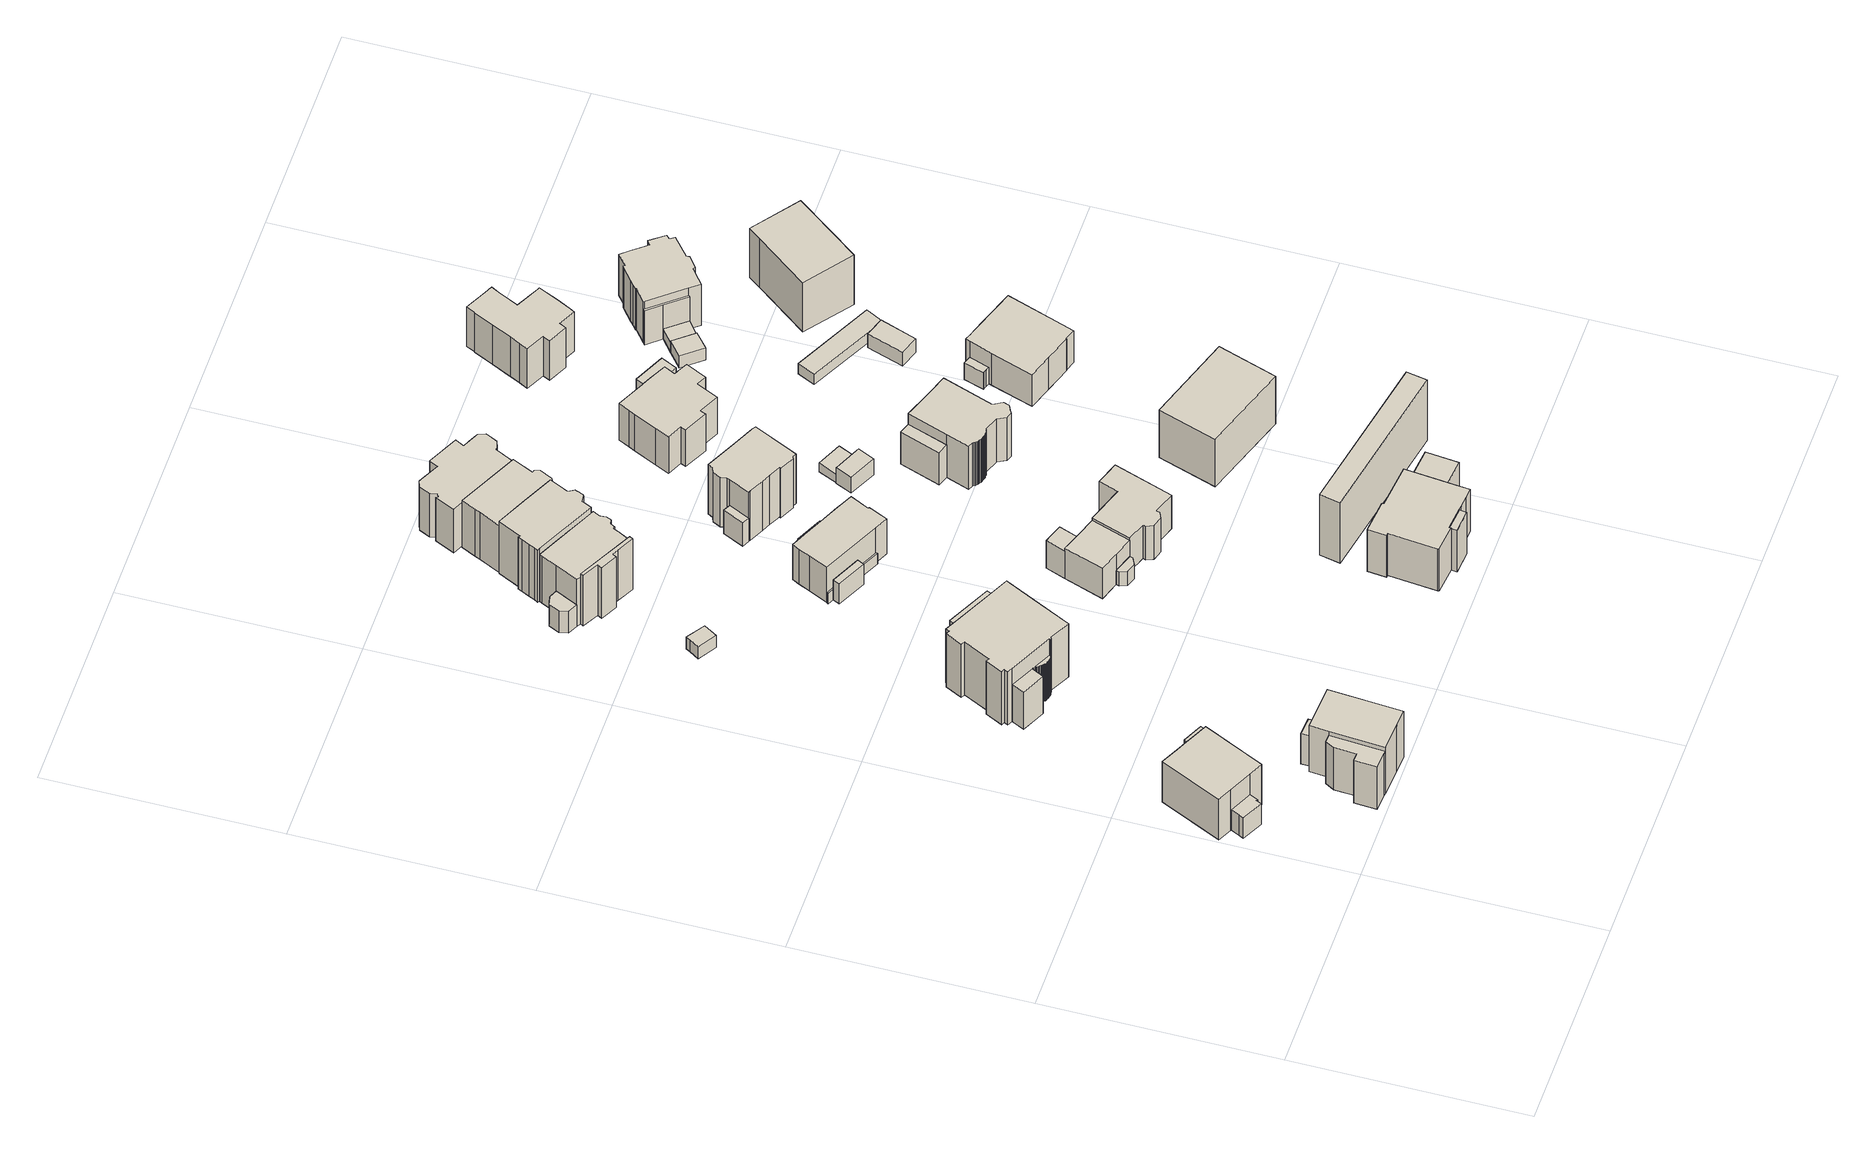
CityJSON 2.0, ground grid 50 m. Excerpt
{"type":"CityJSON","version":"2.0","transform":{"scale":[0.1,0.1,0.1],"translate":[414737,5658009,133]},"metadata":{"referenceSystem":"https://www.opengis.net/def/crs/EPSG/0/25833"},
"CityObjects":{
"building1":{"type":"Building","attributes":{"Gemeindeschluessel":14612000,"Geometrietyp2DReferenz":"3000","function":"31001_9998","roofType":"9999"},"children":["building1-1","building1-2","building1-3"]},
"building1-1":{"type":"BuildingPart","attributes":{"Dachtyp_tdc":"tdcHipRoof","Dachneigung":35.4,"QualitaetDacherkennung":59,"Geometrietyp2DReferenz":"3000","measuredHeight":13.78,"roofType":"3200"},"parents":["building1"],"geometry":[{"type":"Solid","lod":"1","boundaries":[[[[0,1,2,3,4,5,6,7,8,9]],[[10,11,12,13,14,15,16,17,18,19]],[[8,11,10,9]],[[7,12,11,8]],[[6,13,12,7]],[[5,14,13,6]],[[4,15,14,5]],[[3,16,15,4]],[[2,17,16,3]],[[1,18,17,2]],[[0,19,18,1]],[[9,10,19,0]]]]}]},
"building1-2":{"type":"BuildingPart","attributes":{"Dachtyp_tdc":"tdcFreeFormRoof","Dachneigung":32.5,"QualitaetDacherkennung":40,"Geometrietyp2DReferenz":"3000","measuredHeight":9.79,"roofType":"5000"},"parents":["building1"],"geometry":[{"type":"Solid","lod":"1","boundaries":[[[[20,21,22,23,24,25]],[[26,18,17,16,27,28]],[[25,18,26,20]],[[24,17,18,25]],[[23,16,17,24]],[[22,27,16,23]],[[21,28,27,22]],[[20,26,28,21]]]]}]},
"building1-3":{"type":"BuildingPart","attributes":{"Dachtyp_tdc":"tdcPolyFlatRoof","Dachneigung":0,"QualitaetDacherkennung":52,"Geometrietyp2DReferenz":"3000","measuredHeight":5.86,"roofType":"1000"},"parents":["building1"],"geometry":[{"type":"Solid","lod":"1","boundaries":[[[[29,30,31,32,33,34,35,36]],[[10,37,38,39,40,41,42,11]],[[36,37,10,29]],[[35,38,37,36]],[[34,39,38,35]],[[33,40,39,34]],[[32,41,40,33]],[[31,42,41,32]],[[30,11,42,31]],[[29,10,11,30]]]]}]},
"building2":{"type":"Building","attributes":{"Gemeindeschluessel":14612000,"Geometrietyp2DReferenz":"3000","function":"31001_9998","roofType":"9999"},"children":["building2-1","building2-2","building2-3"]},
"building2-1":{"type":"BuildingPart","attributes":{"Dachtyp_tdc":"tdcCutTentRoof","Dachneigung":42.53,"QualitaetDacherkennung":34,"Geometrietyp2DReferenz":"3000","measuredHeight":16.38,"roofType":"9999"},"parents":["building2"],"geometry":[{"type":"Solid","lod":"1","boundaries":[[[[43,44,45,46,47,48,49]],[[50,51,52,53,54,55,56]],[[48,51,50,49]],[[47,52,51,48]],[[46,53,52,47]],[[45,54,53,46]],[[44,55,54,45]],[[43,56,55,44]],[[49,50,56,43]]]]}]},
"building2-2":{"type":"BuildingPart","attributes":{"Dachtyp_tdc":"tdcPolyFlatRoof","Dachneigung":53.49,"QualitaetDacherkennung":54,"Geometrietyp2DReferenz":"3000","measuredHeight":10.04,"roofType":"2100"},"parents":["building2"],"geometry":[{"type":"Solid","lod":"1","boundaries":[[[[57,58,59,60,61,62]],[[63,64,65,66,51,50]],[[62,63,50,57]],[[61,64,63,62]],[[60,65,64,61]],[[59,66,65,60]],[[58,51,66,59]],[[57,50,51,58]]]]}]},
"building2-3":{"type":"BuildingPart","attributes":{"Dachtyp_tdc":"tdcPolyFlatRoof","Dachneigung":44.38,"QualitaetDacherkennung":47,"Geometrietyp2DReferenz":"3000","measuredHeight":14.24,"roofType":"2100"},"parents":["building2"],"geometry":[{"type":"Solid","lod":"1","boundaries":[[[[67,68,69,70,71,72,73,74]],[[75,76,77,78,55,54,79,80]],[[74,76,75,67]],[[73,77,76,74]],[[72,78,77,73]],[[71,55,78,72]],[[70,54,55,71]],[[69,79,54,70]],[[68,80,79,69]],[[67,75,80,68]]]]}]},
"building3":{"type":"Building","attributes":{"Gemeindeschluessel":14612000,"Geometrietyp2DReferenz":"3000","function":"31001_9998","roofType":"9999"},"children":["building3-1","building3-2","building3-3","building3-4"]},
"building3-1":{"type":"BuildingPart","attributes":{"Dachtyp_tdc":"tdcFreeFormRoof","Dachneigung":61.6,"QualitaetDacherkennung":29,"Geometrietyp2DReferenz":"3000","measuredHeight":11.58,"roofType":"5000"},"parents":["building3"],"geometry":[{"type":"Solid","lod":"1","boundaries":[[[[81,82,83,84]],[[85,86,87,88]],[[84,86,85,81]],[[83,87,86,84]],[[82,88,87,83]],[[81,85,88,82]]]]}]},
"building3-2":{"type":"BuildingPart","attributes":{"Dachtyp_tdc":"tdcHipRoof","Dachneigung":30.18,"QualitaetDacherkennung":49,"Geometrietyp2DReferenz":"3000","measuredHeight":17.95,"roofType":"3200"},"parents":["building3"],"geometry":[{"type":"Solid","lod":"1","boundaries":[[[[89,90,91,92,93,94,95,96,97,98,99,100,101,102,103,104,105,106,107,108,109]],[[110,88,87,111,112,113,114,115,116,117,118,119,120,121,122,123,124,125,126,127,128]],[[108,88,110,109]],[[107,87,88,108]],[[106,111,87,107]],[[105,112,111,106]],[[104,113,112,105]],[[103,114,113,104]],[[102,115,114,103]],[[101,116,115,102]],[[100,117,116,101]],[[99,118,117,100]],[[98,119,118,99]],[[97,120,119,98]],[[96,121,120,97]],[[95,122,121,96]],[[94,123,122,95]],[[93,124,123,94]],[[92,125,124,93]],[[91,126,125,92]],[[90,127,126,91]],[[89,128,127,90]],[[109,110,128,89]]]]}]},
"building3-3":{"type":"BuildingPart","attributes":{"Dachtyp_tdc":"tdcPolyFlatRoof","Dachneigung":22.83,"QualitaetDacherkennung":19,"Geometrietyp2DReferenz":"3000","measuredHeight":14.48,"roofType":"2100"},"parents":["building3"],"geometry":[{"type":"Solid","lod":"1","boundaries":[[[[129,130,131,132]],[[133,110,128,134]],[[132,110,133,129]],[[131,128,110,132]],[[130,134,128,131]],[[129,133,134,130]]]]}]},
"building3-4":{"type":"BuildingPart","attributes":{"Dachtyp_tdc":"tdcPolyFlatRoof","Dachneigung":0,"QualitaetDacherkennung":45,"Geometrietyp2DReferenz":"3000","measuredHeight":10.66,"roofType":"1000"},"parents":["building3"],"geometry":[{"type":"Solid","lod":"1","boundaries":[[[[135,136,137,138,139,140,141,142,143,144,145,146,147,148,149,150,151,152,153,154,155,156,157,158,159,160]],[[115,161,162,163,164,165,166,167,168,169,170,171,172,173,174,175,176,177,178,179,180,181,182,183,117,116]],[[160,161,115,135]],[[159,162,161,160]],[[158,163,162,159]],[[157,164,163,158]],[[156,165,164,157]],[[155,166,165,156]],[[154,167,166,155]],[[153,168,167,154]],[[152,169,168,153]],[[151,170,169,152]],[[150,171,170,151]],[[149,172,171,150]],[[148,173,172,149]],[[147,174,173,148]],[[146,175,174,147]],[[145,176,175,146]],[[144,177,176,145]],[[143,178,177,144]],[[142,179,178,143]],[[141,180,179,142]],[[140,181,180,141]],[[139,182,181,140]],[[138,183,182,139]],[[137,117,183,138]],[[136,116,117,137]],[[135,115,116,136]]]]}]},
"building4":{"type":"Building","attributes":{"Dachtyp_tdc":"tdcFreeFormRoof","Gemeindeschluessel":14612000,"Dachneigung":29.59,"QualitaetDacherkennung":57,"Geometrietyp2DReferenz":"3000","measuredHeight":3.89,"function":"31001_9998","roofType":"5000"},"geometry":[{"type":"Solid","lod":"1","boundaries":[[[[184,185,186,187,188]],[[189,190,191,192,193]],[[188,190,189,184]],[[187,191,190,188]],[[186,192,191,187]],[[185,193,192,186]],[[184,189,193,185]]]]}]},
"building5":{"type":"Building","attributes":{"Gemeindeschluessel":14612000,"Geometrietyp2DReferenz":"3000","function":"31001_9998","roofType":"9999"},"children":["building5-1","building5-2","building5-3"]},
"building5-1":{"type":"BuildingPart","attributes":{"Dachtyp_tdc":"tdcFreeFormRoof","Dachneigung":60.08,"QualitaetDacherkennung":9,"Geometrietyp2DReferenz":"3000","measuredHeight":15.77,"roofType":"5000"},"parents":["building5"],"geometry":[{"type":"Solid","lod":"1","boundaries":[[[[194,195,196,197,198,199,200,201,202]],[[203,204,205,206,207,208,209,210,211]],[[202,204,203,194]],[[201,205,204,202]],[[200,206,205,201]],[[199,207,206,200]],[[198,208,207,199]],[[197,209,208,198]],[[196,210,209,197]],[[195,211,210,196]],[[194,203,211,195]]]]}]},
"building5-2":{"type":"BuildingPart","attributes":{"Dachtyp_tdc":"tdcPolyFlatRoof","Dachneigung":0,"QualitaetDacherkennung":57,"Geometrietyp2DReferenz":"3000","measuredHeight":6.16,"roofType":"1000"},"parents":["building5"],"geometry":[{"type":"Solid","lod":"1","boundaries":[[[[212,213,214,215,216,217,218]],[[219,220,221,222,223,224,225]],[[218,220,219,212]],[[217,221,220,218]],[[216,222,221,217]],[[215,223,222,216]],[[214,224,223,215]],[[213,225,224,214]],[[212,219,225,213]]]]}]},
"building5-3":{"type":"BuildingPart","attributes":{"Dachtyp_tdc":"tdcHipAndGableRoof","Dachneigung":28.18,"QualitaetDacherkennung":20,"Geometrietyp2DReferenz":"3000","measuredHeight":15.87,"roofType":"5000"},"parents":["building5"],"geometry":[{"type":"Solid","lod":"1","boundaries":[[[[226,227,228,229,230,231,232,233,234,235,236,237,238,239,240,241,242]],[[243,244,245,246,247,248,249,250,251,252,253,254,208,207,224,223,255]],[[242,244,243,226]],[[241,245,244,242]],[[240,246,245,241]],[[239,247,246,240]],[[238,248,247,239]],[[237,249,248,238]],[[236,250,249,237]],[[235,251,250,236]],[[234,252,251,235]],[[233,253,252,234]],[[232,254,253,233]],[[231,208,254,232]],[[230,207,208,231]],[[229,224,207,230]],[[228,223,224,229]],[[227,255,223,228]],[[226,243,255,227]]]]}]},
"building6":{"type":"Building","attributes":{"Dachtyp_tdc":"tdcHipAndGableRoof","Gemeindeschluessel":14612000,"Dachneigung":32.9,"QualitaetDacherkennung":58,"Geometrietyp2DReferenz":"3000","measuredHeight":17.58,"function":"31001_9998","roofType":"5000"},"geometry":[{"type":"Solid","lod":"1","boundaries":[[[[256,257,258,259,260,261,262,263,264,265,266,267,268,269,270,271,272,273,274,275]],[[276,277,278,279,280,281,282,283,284,285,286,287,288,289,290,291,292,293,294,295]],[[275,277,276,256]],[[274,278,277,275]],[[273,279,278,274]],[[272,280,279,273]],[[271,281,280,272]],[[270,282,281,271]],[[269,283,282,270]],[[268,284,283,269]],[[267,285,284,268]],[[266,286,285,267]],[[265,287,286,266]],[[264,288,287,265]],[[263,289,288,264]],[[262,290,289,263]],[[261,291,290,262]],[[260,292,291,261]],[[259,293,292,260]],[[258,294,293,259]],[[257,295,294,258]],[[256,276,295,257]]]]}]},
"building7":{"type":"Building","attributes":{"Gemeindeschluessel":14612000,"Geometrietyp2DReferenz":"3000","function":"31001_9998","roofType":"9999"},"children":["building7-1","building7-2","building7-3"]},
"building7-1":{"type":"BuildingPart","attributes":{"Dachtyp_tdc":"tdcPolyFlatRoof","Dachneigung":0,"QualitaetDacherkennung":48,"Geometrietyp2DReferenz":"3000","measuredHeight":4,"roofType":"1000"},"parents":["building7"],"geometry":[{"type":"Solid","lod":"1","boundaries":[[[[296,297,298,299,300,301]],[[302,303,304,305,306,307]],[[301,303,302,296]],[[300,304,303,301]],[[299,305,304,300]],[[298,306,305,299]],[[297,307,306,298]],[[296,302,307,297]]]]}]},
"building7-2":{"type":"BuildingPart","attributes":{"Dachtyp_tdc":"tdcGableRoof","Dachneigung":49.59,"QualitaetDacherkennung":60,"Geometrietyp2DReferenz":"3000","measuredHeight":9.19,"roofType":"3100"},"parents":["building7"],"geometry":[{"type":"Solid","lod":"1","boundaries":[[[[308,309,310,311]],[[312,313,314,315]],[[311,313,312,308]],[[310,314,313,311]],[[309,315,314,310]],[[308,312,315,309]]]]}]},
"building7-3":{"type":"BuildingPart","attributes":{"Dachtyp_tdc":"tdcHipAndGableRoof","Dachneigung":39.87,"QualitaetDacherkennung":69,"Geometrietyp2DReferenz":"3000","measuredHeight":10.48,"roofType":"5000"},"parents":["building7"],"geometry":[{"type":"Solid","lod":"1","boundaries":[[[[316,317,318,319,320,321]],[[302,322,312,315,323,303]],[[320,322,302,321]],[[319,312,322,320]],[[318,315,312,319]],[[317,323,315,318]],[[316,303,323,317]],[[321,302,303,316]]]]}]},
"building8":{"type":"Building","attributes":{"Gemeindeschluessel":14612000,"Geometrietyp2DReferenz":"3000","function":"31001_9998","roofType":"9999"},"children":["building8-1","building8-2","building8-3","building8-4"]},
"building8-1":{"type":"BuildingPart","attributes":{"Dachtyp_tdc":"tdcGableRoof","Dachneigung":36.63,"QualitaetDacherkennung":8,"Geometrietyp2DReferenz":"3000","measuredHeight":7.12,"roofType":"3100"},"parents":["building8"],"geometry":[{"type":"Solid","lod":"1","boundaries":[[[[324,325,326,327]],[[328,329,330,331]],[[327,329,328,324]],[[326,330,329,327]],[[325,331,330,326]],[[324,328,331,325]]]]}]},
"building8-2":{"type":"BuildingPart","attributes":{"Dachtyp_tdc":"tdcGableRoof","Dachneigung":45.46,"QualitaetDacherkennung":70,"Geometrietyp2DReferenz":"3000","measuredHeight":12.24,"roofType":"3100"},"parents":["building8"],"geometry":[{"type":"Solid","lod":"1","boundaries":[[[[332,333,334,335,336,337,338,339,340,341,342,343,344,345,346]],[[347,348,349,350,351,352,353,354,355,356,357,358,359,360,361]],[[346,348,347,332]],[[345,349,348,346]],[[344,350,349,345]],[[343,351,350,344]],[[342,352,351,343]],[[341,353,352,342]],[[340,354,353,341]],[[339,355,354,340]],[[338,356,355,339]],[[337,357,356,338]],[[336,358,357,337]],[[335,359,358,336]],[[334,360,359,335]],[[333,361,360,334]],[[332,347,361,333]]]]}]},
"building8-3":{"type":"BuildingPart","attributes":{"Dachtyp_tdc":"tdcPolyFlatRoof","Dachneigung":0,"QualitaetDacherkennung":0,"Geometrietyp2DReferenz":"3000","measuredHeight":3,"roofType":"9999"},"parents":["building8"],"geometry":[{"type":"Solid","lod":"1","boundaries":[[[[362,363,364,365,366,367]],[[368,349,348,369,328,331]],[[367,349,368,362]],[[366,348,349,367]],[[365,369,348,366]],[[364,328,369,365]],[[363,331,328,364]],[[362,368,331,363]]]]}]},
"building8-4":{"type":"BuildingPart","attributes":{"Dachtyp_tdc":"tdcPolyFlatRoof","Dachneigung":27.71,"QualitaetDacherkennung":31,"Geometrietyp2DReferenz":"3000","measuredHeight":7.83,"roofType":"2100"},"parents":["building8"],"geometry":[{"type":"Solid","lod":"1","boundaries":[[[[370,371,372,373,374]],[[355,354,375,376,377]],[[374,354,355,370]],[[373,375,354,374]],[[372,376,375,373]],[[371,377,376,372]],[[370,355,377,371]]]]}]},
"building9":{"type":"Building","attributes":{"Dachtyp_tdc":"tdcFreeFormRoof","Gemeindeschluessel":14612000,"Dachneigung":39.18,"QualitaetDacherkennung":19,"Geometrietyp2DReferenz":"3000","measuredHeight":16.29,"function":"31001_9998","roofType":"5000"},"geometry":[{"type":"Solid","lod":"1","boundaries":[[[[378,379,380,381,382,383,384,385,386,387,388,389,390]],[[391,392,393,394,395,396,397,398,399,400,401,402,403]],[[390,392,391,378]],[[389,393,392,390]],[[388,394,393,389]],[[387,395,394,388]],[[386,396,395,387]],[[385,397,396,386]],[[384,398,397,385]],[[383,399,398,384]],[[382,400,399,383]],[[381,401,400,382]],[[380,402,401,381]],[[379,403,402,380]],[[378,391,403,379]]]]}]},
"building10":{"type":"Building","attributes":{"Dachtyp_tdc":"tdcPolyFlatRoof","Gemeindeschluessel":14612000,"Dachneigung":0,"QualitaetDacherkennung":57,"Geometrietyp2DReferenz":"3000","measuredHeight":2.55,"function":"31001_9998","roofType":"1000"},"geometry":[{"type":"Solid","lod":"1","boundaries":[[[[404,405,406,407,408,409]],[[410,411,412,413,414,415]],[[409,411,410,404]],[[408,412,411,409]],[[407,413,412,408]],[[406,414,413,407]],[[405,415,414,406]],[[404,410,415,405]]]]}]},
"building11":{"type":"Building","attributes":{"Dachtyp_tdc":"tdcFreeFormRoof","Gemeindeschluessel":14612000,"Dachneigung":52.59,"QualitaetDacherkennung":33,"Geometrietyp2DReferenz":"3000","measuredHeight":12.53,"function":"31001_9998","roofType":"5000"},"geometry":[{"type":"Solid","lod":"1","boundaries":[[[[416,417,418,419,420,421,422,423,424,425,426,427]],[[428,429,430,431,432,433,434,435,436,437,438,439]],[[427,429,428,416]],[[426,430,429,427]],[[425,431,430,426]],[[424,432,431,425]],[[423,433,432,424]],[[422,434,433,423]],[[421,435,434,422]],[[420,436,435,421]],[[419,437,436,420]],[[418,438,437,419]],[[417,439,438,418]],[[416,428,439,417]]]]}]},
"building12":{"type":"Building","attributes":{"Gemeindeschluessel":14612000,"Geometrietyp2DReferenz":"3000","function":"31001_9998","roofType":"9999"},"children":["building12-1","building12-2","building12-3"]},
"building12-1":{"type":"BuildingPart","attributes":{"Dachtyp_tdc":"tdcHipAndGableRoof","Dachneigung":25.3,"QualitaetDacherkennung":61,"Geometrietyp2DReferenz":"3000","measuredHeight":9.87,"roofType":"5000"},"parents":["building12"],"geometry":[{"type":"Solid","lod":"1","boundaries":[[[[440,441,442,443,444,445]],[[446,447,448,449,450,451]],[[445,447,446,440]],[[444,448,447,445]],[[443,449,448,444]],[[442,450,449,443]],[[441,451,450,442]],[[440,446,451,441]]]]}]},
"building12-2":{"type":"BuildingPart","attributes":{"Dachtyp_tdc":"tdcFreeFormRoof","Dachneigung":20.08,"QualitaetDacherkennung":13,"Geometrietyp2DReferenz":"3000","measuredHeight":12,"roofType":"5000"},"parents":["building12"],"geometry":[{"type":"Solid","lod":"1","boundaries":[[[[452,453,454,455,456,457]],[[458,459,460,461,462,463]],[[457,459,458,452]],[[456,460,459,457]],[[455,461,460,456]],[[454,462,461,455]],[[453,463,462,454]],[[452,458,463,453]]]]}]},
"building12-3":{"type":"BuildingPart","attributes":{"Dachtyp_tdc":"tdcTentRoof","Dachneigung":28.19,"QualitaetDacherkennung":50,"Geometrietyp2DReferenz":"3000","measuredHeight":14.01,"roofType":"3500"},"parents":["building12"],"geometry":[{"type":"Solid","lod":"1","boundaries":[[[[464,465,466,467,468,469,470,471,472,473,474,475,476,477,478,479,480,481]],[[463,462,461,482,483,484,485,486,487,488,489,447,451,490,491,492,493,494]],[[481,462,463,464]],[[480,461,462,481]],[[479,482,461,480]],[[478,483,482,479]],[[477,484,483,478]],[[476,485,484,477]],[[475,486,485,476]],[[474,487,486,475]],[[473,488,487,474]],[[472,489,488,473]],[[471,447,489,472]],[[470,451,447,471]],[[469,490,451,470]],[[468,491,490,469]],[[467,492,491,468]],[[466,493,492,467]],[[465,494,493,466]],[[464,463,494,465]]]]}]},
"building13":{"type":"Building","attributes":{"Dachtyp_tdc":"tdcFreeFormRoof","Gemeindeschluessel":14612000,"Dachneigung":26.42,"QualitaetDacherkennung":21,"Geometrietyp2DReferenz":"3000","measuredHeight":14.88,"function":"31001_9998","roofType":"5000"},"geometry":[{"type":"Solid","lod":"1","boundaries":[[[[495,496,497,498,499,500,501,502,503,504,505,506,507,508,509,510,511,512,513,514,515,516]],[[517,518,519,520,521,522,523,524,525,526,527,528,529,530,531,532,533,534,535,536,537,538]],[[516,518,517,495]],[[515,519,518,516]],[[514,520,519,515]],[[513,521,520,514]],[[512,522,521,513]],[[511,523,522,512]],[[510,524,523,511]],[[509,525,524,510]],[[508,526,525,509]],[[507,527,526,508]],[[506,528,527,507]],[[505,529,528,506]],[[504,530,529,505]],[[503,531,530,504]],[[502,532,531,503]],[[501,533,532,502]],[[500,534,533,501]],[[499,535,534,500]],[[498,536,535,499]],[[497,537,536,498]],[[496,538,537,497]],[[495,517,538,496]]]]}]},
"building14":{"type":"Building","attributes":{"Gemeindeschluessel":14612000,"Geometrietyp2DReferenz":"3000","function":"31001_9998","roofType":"9999"},"children":["building14-1","building14-2","building14-3"]},
"building14-1":{"type":"BuildingPart","attributes":{"Dachtyp_tdc":"tdcGableRoof","Dachneigung":60.99,"QualitaetDacherkennung":4,"Geometrietyp2DReferenz":"3000","measuredHeight":11.23,"roofType":"3100"},"parents":["building14"],"geometry":[{"type":"Solid","lod":"1","boundaries":[[[[539,540,541,542]],[[543,544,545,546]],[[542,544,543,539]],[[541,545,544,542]],[[540,546,545,541]],[[539,543,546,540]]]]}]},
"building14-2":{"type":"BuildingPart","attributes":{"Dachtyp_tdc":"tdcFreeFormRoof","Dachneigung":50.6,"QualitaetDacherkennung":18,"Geometrietyp2DReferenz":"3000","measuredHeight":7.22,"roofType":"5000"},"parents":["building14"],"geometry":[{"type":"Solid","lod":"1","boundaries":[[[[547,548,549,550]],[[551,552,553,554]],[[550,552,551,547]],[[549,553,552,550]],[[548,554,553,549]],[[547,551,554,548]]]]}]},
"building14-3":{"type":"BuildingPart","attributes":{"Dachtyp_tdc":"tdcHipRoof","Dachneigung":60.1,"QualitaetDacherkennung":53,"Geometrietyp2DReferenz":"3000","measuredHeight":19.26,"roofType":"3200"},"parents":["building14"],"geometry":[{"type":"Solid","lod":"1","boundaries":[[[[555,556,557,558,559,560,561,562,563,564,565,566,567,568,569,570,571,572]],[[573,574,575,576,577,553,552,578,579,580,581,582,543,546,583,584,585,586]],[[572,574,573,555]],[[571,575,574,572]],[[570,576,575,571]],[[569,577,576,570]],[[568,553,577,569]],[[567,552,553,568]],[[566,578,552,567]],[[565,579,578,566]],[[564,580,579,565]],[[563,581,580,564]],[[562,582,581,563]],[[561,543,582,562]],[[560,546,543,561]],[[559,583,546,560]],[[558,584,583,559]],[[557,585,584,558]],[[556,586,585,557]],[[555,573,586,556]]]]}]},
"building15":{"type":"Building","attributes":{"Dachtyp_tdc":"tdcGableRoof","Gemeindeschluessel":14612000,"Dachneigung":18.02,"QualitaetDacherkennung":4,"Geometrietyp2DReferenz":"3000","measuredHeight":21.14,"function":"31001_2463","roofType":"3100"},"geometry":[{"type":"Solid","lod":"1","boundaries":[[[[587,588,589,590]],[[591,592,593,594]],[[590,592,591,587]],[[589,593,592,590]],[[588,594,593,589]],[[587,591,594,588]]]]}]},
"building16":{"type":"Building","attributes":{"Dachtyp_tdc":"tdcFreeFormRoof","Gemeindeschluessel":14612000,"Dachneigung":56.55,"QualitaetDacherkennung":46,"Geometrietyp2DReferenz":"3000","measuredHeight":5.74,"function":"31001_9998","roofType":"5000"},"geometry":[{"type":"Solid","lod":"1","boundaries":[[[[595,596,597,598,599,600]],[[601,602,603,604,605,606]],[[600,602,601,595]],[[599,603,602,600]],[[598,604,603,599]],[[597,605,604,598]],[[596,606,605,597]],[[595,601,606,596]]]]}]},
"building17":{"type":"Building","attributes":{"Dachtyp_tdc":"tdcGableRoof","Gemeindeschluessel":14612000,"Dachneigung":11.12,"QualitaetDacherkennung":17,"Geometrietyp2DReferenz":"3000","measuredHeight":3.46,"function":"31001_9998","roofType":"3100"},"geometry":[{"type":"Solid","lod":"1","boundaries":[[[[607,608,609,610]],[[601,611,612,602]],[[610,611,601,607]],[[609,612,611,610]],[[608,602,612,609]],[[607,601,602,608]]]]}]},
"building18":{"type":"Building","attributes":{"Gemeindeschluessel":14612000,"Geometrietyp2DReferenz":"3000","function":"31001_9998","roofType":"9999"},"children":["building18-1","building18-2","building18-3"]},
"building18-1":{"type":"BuildingPart","attributes":{"Dachtyp_tdc":"tdcPolyFlatRoof","Dachneigung":39.41,"QualitaetDacherkennung":46,"Geometrietyp2DReferenz":"3000","measuredHeight":10.19,"roofType":"2100"},"parents":["building18"],"geometry":[{"type":"Solid","lod":"1","boundaries":[[[[613,614,615,616]],[[617,618,619,620]],[[616,618,617,613]],[[615,619,618,616]],[[614,620,619,615]],[[613,617,620,614]]]]}]},
"building18-2":{"type":"BuildingPart","attributes":{"Dachtyp_tdc":"tdcHipRoof","Dachneigung":47.16,"QualitaetDacherkennung":56,"Geometrietyp2DReferenz":"3000","measuredHeight":16.38,"roofType":"3200"},"parents":["building18"],"geometry":[{"type":"Solid","lod":"1","boundaries":[[[[621,622,623,624,625,626,627,628,629,630,631,632,633,634,635,636,637,638,639,640,641,642,643,644,645,646,647,648,649,650,651]],[[652,653,654,655,656,657,658,659,660,661,662,663,664,665,666,667,668,669,670,671,672,673,674,675,676,677,678,679,680,619,618]],[[651,653,652,621]],[[650,654,653,651]],[[649,655,654,650]],[[648,656,655,649]],[[647,657,656,648]],[[646,658,657,647]],[[645,659,658,646]],[[644,660,659,645]],[[643,661,660,644]],[[642,662,661,643]],[[641,663,662,642]],[[640,664,663,641]],[[639,665,664,640]],[[638,666,665,639]],[[637,667,666,638]],[[636,668,667,637]],[[635,669,668,636]],[[634,670,669,635]],[[633,671,670,634]],[[632,672,671,633]],[[631,673,672,632]],[[630,674,673,631]],[[629,675,674,630]],[[628,676,675,629]],[[627,677,676,628]],[[626,678,677,627]],[[625,679,678,626]],[[624,680,679,625]],[[623,619,680,624]],[[622,618,619,623]],[[621,652,618,622]]]]}]},
"building18-3":{"type":"BuildingPart","attributes":{"Dachtyp_tdc":"tdcFreeFormRoof","Dachneigung":27.44,"QualitaetDacherkennung":19,"Geometrietyp2DReferenz":"3000","measuredHeight":6.63,"roofType":"5000"},"parents":["building18"],"geometry":[{"type":"Solid","lod":"1","boundaries":[[[[681,682,683,684,685,686]],[[652,687,688,689,690,653]],[[686,687,652,681]],[[685,688,687,686]],[[684,689,688,685]],[[683,690,689,684]],[[682,653,690,683]],[[681,652,653,682]]]]}]},
"building19":{"type":"Building","attributes":{"Dachtyp_tdc":"tdcFreeFormRoof","Gemeindeschluessel":14612000,"Dachneigung":49.23,"QualitaetDacherkennung":44,"Geometrietyp2DReferenz":"3000","measuredHeight":14.98,"function":"31001_9998","roofType":"5000"},"geometry":[{"type":"Solid","lod":"1","boundaries":[[[[691,692,693,694,695,696,697,698,699,700,701,702,703,704,705,706,707,708,709]],[[710,711,712,713,714,715,716,717,718,719,720,721,722,723,724,725,726,727,728]],[[709,711,710,691]],[[708,712,711,709]],[[707,713,712,708]],[[706,714,713,707]],[[705,715,714,706]],[[704,716,715,705]],[[703,717,716,704]],[[702,718,717,703]],[[701,719,718,702]],[[700,720,719,701]],[[699,721,720,700]],[[698,722,721,699]],[[697,723,722,698]],[[696,724,723,697]],[[695,725,724,696]],[[694,726,725,695]],[[693,727,726,694]],[[692,728,727,693]],[[691,710,728,692]]]]}]},
"building20":{"type":"Building","attributes":{"Dachtyp_tdc":"tdcFreeFormRoof","Gemeindeschluessel":14612000,"Dachneigung":43.8,"QualitaetDacherkennung":7,"Geometrietyp2DReferenz":"3000","measuredHeight":16.82,"function":"31001_9998","roofType":"5000"},"geometry":[{"type":"Solid","lod":"1","boundaries":[[[[729,730,731,732]],[[733,734,735,736]],[[732,734,733,729]],[[731,735,734,732]],[[730,736,735,731]],[[729,733,736,730]]]]}]},
"building21":{"type":"Building","attributes":{"Dachtyp_tdc":"tdcPolyFlatRoof","Gemeindeschluessel":14612000,"Dachneigung":41.91,"QualitaetDacherkennung":66,"Geometrietyp2DReferenz":"3000","measuredHeight":8.63,"function":"31001_9998","roofType":"2100"},"geometry":[{"type":"Solid","lod":"1","boundaries":[[[[737,738,739,740,741]],[[742,743,744,745,746]],[[741,743,742,737]],[[740,744,743,741]],[[739,745,744,740]],[[738,746,745,739]],[[737,742,746,738]]]]}]},
"building22":{"type":"Building","attributes":{"Gemeindeschluessel":14612000,"Geometrietyp2DReferenz":"3000","function":"31001_9998","roofType":"9999"},"children":["building22-1","building22-2"]},
"building22-1":{"type":"BuildingPart","attributes":{"Dachtyp_tdc":"tdcGableRoof","Dachneigung":39.75,"QualitaetDacherkennung":38,"Geometrietyp2DReferenz":"3000","measuredHeight":12.55,"roofType":"3100"},"parents":["building22"],"geometry":[{"type":"Solid","lod":"1","boundaries":[[[[747,748,749,750,751,752,753,754,755,756,757,758,759]],[[760,761,762,763,764,765,766,767,768,769,770,771,772]],[[759,761,760,747]],[[758,762,761,759]],[[757,763,762,758]],[[756,764,763,757]],[[755,765,764,756]],[[754,766,765,755]],[[753,767,766,754]],[[752,768,767,753]],[[751,769,768,752]],[[750,770,769,751]],[[749,771,770,750]],[[748,772,771,749]],[[747,760,772,748]]]]}]},
"building22-2":{"type":"BuildingPart","attributes":{"Dachtyp_tdc":"tdcFreeFormRoof","Dachneigung":53.26,"QualitaetDacherkennung":17,"Geometrietyp2DReferenz":"3000","measuredHeight":5.3,"roofType":"5000"},"parents":["building22"],"geometry":[{"type":"Solid","lod":"1","boundaries":[[[[773,774,775,776,777,778,779,780]],[[766,781,782,783,784,785,786,767]],[[779,781,766,780]],[[778,782,781,779]],[[777,783,782,778]],[[776,784,783,777]],[[775,785,784,776]],[[774,786,785,775]],[[773,767,786,774]],[[780,766,767,773]]]]}]},
"building23":{"type":"Building","attributes":{"Dachtyp_tdc":"tdcPolyFlatRoof","Gemeindeschluessel":14612000,"Dachneigung":3.25,"QualitaetDacherkennung":64,"Geometrietyp2DReferenz":"3000","measuredHeight":3.59,"function":"31001_9998","roofType":"2100"},"geometry":[{"type":"Solid","lod":"1","boundaries":[[[[787,788,789,790]],[[791,792,793,794]],[[790,792,791,787]],[[789,793,792,790]],[[788,794,793,789]],[[787,791,794,788]]]]}]},
"building24":{"type":"Building","attributes":{"Dachtyp_tdc":"tdcFreeFormRoof","Gemeindeschluessel":14612000,"Dachneigung":53.08,"QualitaetDacherkennung":28,"Geometrietyp2DReferenz":"3000","measuredHeight":14.38,"function":"31001_9998","roofType":"5000"},"geometry":[{"type":"Solid","lod":"1","boundaries":[[[[795,796,797,798,799,800,801,802,803,804,805,806,807,808,809,810,811,812,813,814]],[[815,816,817,818,819,820,821,822,823,824,825,826,827,828,829,830,831,832,833,834]],[[814,816,815,795]],[[813,817,816,814]],[[812,818,817,813]],[[811,819,818,812]],[[810,820,819,811]],[[809,821,820,810]],[[808,822,821,809]],[[807,823,822,808]],[[806,824,823,807]],[[805,825,824,806]],[[804,826,825,805]],[[803,827,826,804]],[[802,828,827,803]],[[801,829,828,802]],[[800,830,829,801]],[[799,831,830,800]],[[798,832,831,799]],[[797,833,832,798]],[[796,834,833,797]],[[795,815,834,796]]]]}]},
"building25":{"type":"Building","attributes":{"Dachtyp_tdc":"tdcPolyFlatRoof","Gemeindeschluessel":14612000,"Dachneigung":0,"QualitaetDacherkennung":51,"Geometrietyp2DReferenz":"3000","measuredHeight":2.83,"function":"31001_9998","roofType":"1000"},"geometry":[{"type":"Solid","lod":"1","boundaries":[[[[835,836,837,838]],[[839,840,841,842]],[[838,840,839,835]],[[837,841,840,838]],[[836,842,841,837]],[[835,839,842,836]]]]}]},
"building26":{"type":"Building","attributes":{"Dachtyp_tdc":"tdcGableRoof","Gemeindeschluessel":14612000,"Dachneigung":28.18,"QualitaetDacherkennung":9,"Geometrietyp2DReferenz":"3000","measuredHeight":5.38,"function":"31001_9998","roofType":"3100"},"geometry":[{"type":"Solid","lod":"1","boundaries":[[[[843,844,845,846]],[[847,848,849,850]],[[846,848,847,843]],[[845,849,848,846]],[[844,850,849,845]],[[843,847,850,844]]]]}]},
"building27":{"type":"Building","attributes":{"Dachtyp_tdc":"tdcPolyFlatRoof","Gemeindeschluessel":14612000,"Dachneigung":4.88,"QualitaetDacherkennung":55,"Geometrietyp2DReferenz":"3000","measuredHeight":3.13,"function":"31001_9998","roofType":"2100"},"geometry":[{"type":"Solid","lod":"1","boundaries":[[[[851,852,853,854]],[[794,793,855,856]],[[854,793,794,851]],[[853,855,793,854]],[[852,856,855,853]],[[851,794,856,852]]]]}]},
"building28":{"type":"Building","attributes":{"Dachtyp_tdc":"tdcFreeFormRoof","Gemeindeschluessel":14612000,"Dachneigung":11.34,"QualitaetDacherkennung":49,"Geometrietyp2DReferenz":"3000","measuredHeight":5.64,"function":"31001_9998","roofType":"5000"},"geometry":[{"type":"Solid","lod":"1","boundaries":[[[[857,858,859,860,861,862,863]],[[864,865,866,867,868,869,870]],[[863,865,864,857]],[[862,866,865,863]],[[861,867,866,862]],[[860,868,867,861]],[[859,869,868,860]],[[858,870,869,859]],[[857,864,870,858]]]]}]},
"building29":{"type":"Building","attributes":{"Gemeindeschluessel":14612000,"Geometrietyp2DReferenz":"3000","function":"31001_9998","roofType":"9999"},"children":["building29-1","building29-2"]},
"building29-1":{"type":"BuildingPart","attributes":{"Dachtyp_tdc":"tdcHipRoof","Dachneigung":41.42,"QualitaetDacherkennung":35,"Geometrietyp2DReferenz":"3000","measuredHeight":15.07,"roofType":"3200"},"parents":["building29"],"geometry":[{"type":"Solid","lod":"1","boundaries":[[[[871,872,873,874,875,876,877,878,879,880,881,882,883,884,885,886,887,888,889,890,891,892,893,894]],[[895,896,897,898,899,900,901,902,903,904,905,906,907,908,909,910,911,912,913,914,915,916,917,918]],[[894,896,895,871]],[[893,897,896,894]],[[892,898,897,893]],[[891,899,898,892]],[[890,900,899,891]],[[889,901,900,890]],[[888,902,901,889]],[[887,903,902,888]],[[886,904,903,887]],[[885,905,904,886]],[[884,906,905,885]],[[883,907,906,884]],[[882,908,907,883]],[[881,909,908,882]],[[880,910,909,881]],[[879,911,910,880]],[[878,912,911,879]],[[877,913,912,878]],[[876,914,913,877]],[[875,915,914,876]],[[874,916,915,875]],[[873,917,916,874]],[[872,918,917,873]],[[871,895,918,872]]]]}]},
"building29-2":{"type":"BuildingPart","attributes":{"Dachtyp_tdc":"tdcPolyFlatRoof","Dachneigung":0,"QualitaetDacherkennung":36,"Geometrietyp2DReferenz":"3000","measuredHeight":9.71,"roofType":"1000"},"parents":["building29"],"geometry":[{"type":"Solid","lod":"1","boundaries":[[[[919,920,921,922,923]],[[915,856,855,924,917]],[[923,856,915,919]],[[922,855,856,923]],[[921,924,855,922]],[[920,917,924,921]],[[919,915,917,920]]]]}]},
"building30":{"type":"Building","attributes":{"Dachtyp_tdc":"tdcFreeFormRoof","Gemeindeschluessel":14612000,"Dachneigung":41.44,"QualitaetDacherkennung":74,"Geometrietyp2DReferenz":"3000","measuredHeight":16.93,"function":"31001_9998","roofType":"5000"},"geometry":[{"type":"Solid","lod":"1","boundaries":[[[[925,926,927,928,929]],[[930,931,932,933,934]],[[929,931,930,925]],[[928,932,931,929]],[[927,933,932,928]],[[926,934,933,927]],[[925,930,934,926]]]]}]}
},
"vertices":[
[118,235,122],[140,281,122],[180,366,122],[146,382,122],[128,391,122],[106,401,122],[70,419,122],[8,287,122],[38,272,122],[87,249,122],[87,249,6],[38,272,6],[8,287,6],[70,419,6],[106,401,6],[128,391,6],[146,382,6],[180,366,6],[140,281,6],[118,235,6],
[148,277,99],[198,381,99],[155,401,99],[146,382,99],[180,366,99],[140,281,99],[148,277,6],[155,401,6],[198,381,6],
[87,249,65],[38,272,65],[39,272,65],[30,253,65],[25,243,65],[70,221,65],[75,232,65],[78,230,65],[78,230,6],[75,232,6],[70,221,6],[25,243,6],[30,253,6],[39,272,6],
[227,173,138],[224,132,138],[216,16,138],[277,12,138],[315,10,138],[326,167,138],[241,172,138],[241,172,6],[326,167,6],[315,10,6],[277,12,6],[216,16,6],[224,132,6],[227,173,6],
[241,172,92],[326,167,92],[326,178,92],[282,180,92],[282,191,92],[242,194,92],[242,194,6],[282,191,6],[282,180,6],[326,178,6],
[175,68,127],[172,19,127],[210,17,127],[216,16,127],[224,132,127],[207,133,127],[196,114,127],[193,67,127],[175,68,6],[193,67,6],[196,114,6],[207,133,6],[210,17,6],[172,19,6],
[390,824,135],[383,827,135],[351,762,135],[358,759,135],[390,824,23],[358,759,23],[351,762,23],[383,827,23],
[256,889,175],[230,902,175],[227,894,175],[219,898,175],[201,862,175],[209,858,175],[181,800,175],[174,804,175],[156,767,175],[163,764,175],[159,756,175],[170,751,175],[264,705,175],[262,701,175],[264,701,175],[266,702,175],[268,703,175],[312,681,175],[351,762,175],[383,827,175],[350,843,175],[350,843,23],[312,681,23],[268,703,23],[266,702,23],[264,701,23],[262,701,23],[264,705,23],[170,751,23],[159,756,23],[163,764,23],[156,767,23],[174,804,23],[181,800,23],[209,858,23],[201,862,23],[219,898,23],[227,894,23],[230,902,23],[256,889,23],
[357,858,164],[263,904,164],[256,889,164],[350,843,164],[357,858,23],[263,904,23],
[262,701,129],[264,705,129],[170,751,129],[157,724,129],[207,700,129],[220,726,129],[227,723,129],[228,720,129],[229,718,129],[230,716,129],[231,714,129],[233,712,129],[234,711,129],[235,709,129],[237,708,129],[239,706,129],[240,705,129],[243,704,129],[245,703,129],[247,702,129],[249,701,129],[251,701,129],[253,701,129],[255,700,129],[258,700,129],[260,701,129],[260,701,23],[258,700,23],[255,700,23],[253,701,23],[251,701,23],[249,701,23],[247,702,23],[245,703,23],[243,704,23],[240,705,23],[239,706,23],[237,708,23],[235,709,23],[234,711,23],[233,712,23],[231,714,23],[230,716,23],[229,718,23],[228,720,23],[227,723,23],[220,726,23],[207,700,23],[157,724,23],
[140,1371,68],[178,1346,68],[196,1375,68],[158,1400,68],[153,1391,68],[140,1371,34],[153,1391,34],[158,1400,34],[196,1375,34],[178,1346,34],
[215,1558,185],[220,1567,185],[234,1560,185],[269,1541,185],[273,1549,185],[154,1611,185],[151,1605,185],[185,1586,185],[180,1576,185],[215,1558,41],[180,1576,41],[185,1586,41],[151,1605,41],[154,1611,41],[273,1549,41],[269,1541,41],[234,1560,41],[220,1567,41],
[121,1645,102],[126,1626,102],[146,1616,102],[169,1664,102],[151,1672,102],[135,1668,102],[132,1667,102],[121,1645,41],[132,1667,41],[135,1668,41],[151,1672,41],[169,1664,41],[146,1616,41],[126,1626,41],
[187,1703,175],[184,1697,175],[169,1664,175],[146,1616,175],[154,1611,175],[273,1549,175],[287,1575,175],[293,1588,175],[297,1586,175],[303,1596,175],[313,1598,175],[318,1609,175],[316,1621,175],[317,1624,175],[324,1637,175],[318,1640,175],[248,1674,175],[187,1703,41],[248,1674,41],[318,1640,41],[324,1637,41],[317,1624,41],[316,1621,41],[318,1609,41],[313,1598,41],[303,1596,41],[297,1586,41],[293,1588,41],[287,1575,41],[184,1697,41],
[187,1714,192],[182,1705,192],[187,1703,192],[318,1640,192],[325,1655,192],[327,1660,192],[342,1662,192],[345,1665,192],[347,1669,192],[349,1674,192],[350,1678,192],[352,1682,192],[344,1695,192],[363,1735,192],[299,1766,192],[232,1798,192],[208,1748,192],[204,1751,192],[200,1742,192],[192,1725,192],[187,1714,43],[192,1725,43],[200,1742,43],[204,1751,43],[208,1748,43],[232,1798,43],[299,1766,43],[363,1735,43],[344,1695,43],[352,1682,43],[350,1678,43],[349,1674,43],[347,1669,43],[345,1665,43],[342,1662,43],[327,1660,43],[325,1655,43],[318,1640,43],[187,1703,43],[182,1705,43],
[562,662,69],[560,655,69],[566,640,69],[586,633,69],[602,641,69],[604,647,69],[562,662,29],[604,647,29],[602,641,29],[586,633,29],[566,640,29],[560,655,29],
[548,761,108],[589,746,108],[604,788,108],[563,802,108],[548,761,29],[563,802,29],[604,788,29],[589,746,29],
[604,647,115],[633,731,115],[589,746,115],[548,761,115],[519,676,115],[562,662,115],[519,676,29],[633,731,29],
[429,1139,85],[366,1169,85],[360,1155,85],[422,1125,85],[429,1139,28],[422,1125,28],[360,1155,28],[366,1169,28],
[510,1106,128],[528,1146,128],[526,1147,128],[526,1148,128],[545,1188,128],[520,1200,128],[510,1205,128],[467,1225,128],[427,1244,128],[411,1251,128],[394,1259,128],[386,1243,128],[375,1219,128],[356,1179,128],[482,1119,128],[510,1106,28],[482,1119,28],[356,1179,28],[375,1219,28],[386,1243,28],[394,1259,28],[411,1251,28],[427,1244,28],[467,1225,28],[510,1205,28],[520,1200,28],[545,1188,28],[526,1148,28],[526,1147,28],[528,1146,28],
[354,1175,58],[366,1169,58],[429,1139,58],[480,1115,58],[482,1119,58],[356,1179,58],[354,1175,28],[480,1115,28],
[467,1225,102],[474,1239,102],[459,1246,102],[434,1258,102],[427,1244,102],[434,1258,28],[459,1246,28],[474,1239,28],
[232,1798,179],[363,1735,179],[369,1732,179],[379,1737,179],[392,1764,179],[389,1775,179],[383,1777,179],[390,1792,179],[395,1803,179],[404,1822,179],[274,1885,179],[259,1854,179],[254,1843,179],[232,1798,45],[254,1843,45],[259,1854,45],[274,1885,45],[404,1822,45],[395,1803,45],[390,1792,45],[383,1777,45],[389,1775,45],[392,1764,45],[379,1737,45],[369,1732,45],[363,1735,45],
[459,1246,57],[474,1239,57],[467,1225,57],[510,1205,57],[529,1246,57],[472,1273,57],[459,1246,31],[472,1273,31],[529,1246,31],[510,1205,31],[467,1225,31],[474,1239,31],
[776,729,122],[726,746,122],[712,704,122],[633,731,122],[604,647,122],[644,633,122],[641,627,122],[648,612,122],[670,605,122],[684,612,122],[686,619,122],[733,603,122],[776,729,26],[733,603,26],[686,619,26],[684,612,26],[670,605,26],[648,612,26],[641,627,26],[644,633,26],[604,647,26],[633,731,26],[712,704,26],[726,746,26],
[920,154,96],[916,115,96],[935,113,96],[997,107,96],[1004,177,96],[923,185,96],[920,154,6],[923,185,6],[1004,177,6],[997,107,6],[935,113,6],[916,115,6],
[855,60,125],[855,63,125],[805,68,125],[805,64,125],[803,52,125],[853,48,125],[855,60,6],[853,48,6],[803,52,6],[805,64,6],[805,68,6],[855,63,6],
[855,63,126],[864,62,126],[889,60,126],[911,58,126],[913,85,126],[914,95,126],[916,115,126],[923,185,126],[924,196,126],[827,206,126],[827,210,126],[755,217,126],[751,177,126],[756,177,126],[746,73,126],[746,70,126],[805,64,126],[805,68,126],[746,70,6],[746,73,6],[756,177,6],[751,177,6],[755,217,6],[827,210,6],[827,206,6],[924,196,6],[914,95,6],[913,85,6],[911,58,6],[889,60,6],[864,62,6],
[252,1895,173],[274,1885,173],[404,1822,173],[424,1863,173],[428,1862,173],[445,1868,173],[457,1892,173],[451,1908,173],[449,1909,173],[430,1918,173],[415,1925,173],[424,1942,173],[425,1944,173],[359,1976,173],[350,1957,173],[311,1976,173],[303,1980,173],[289,1974,173],[278,1951,173],[282,1936,173],[273,1933,173],[272,1937,173],[252,1895,49],[272,1937,49],[273,1933,49],[282,1936,49],[278,1951,49],[289,1974,49],[303,1980,49],[311,1976,49],[350,1957,49],[359,1976,49],[425,1944,49],[424,1942,49],[415,1925,49],[430,1918,49],[449,1909,49],[451,1908,49],[457,1892,49],[445,1868,49],[428,1862,49],[424,1863,49],[404,1822,49],[274,1885,49],
[564,1431,126],[615,1407,126],[622,1422,126],[571,1447,126],[564,1431,36],[571,1447,36],[622,1422,36],[615,1407,36],
[462,1418,103],[441,1373,103],[456,1366,103],[477,1410,103],[462,1418,36],[477,1410,36],[456,1366,36],[441,1373,36],
[533,1325,177],[564,1310,177],[568,1312,177],[577,1308,177],[622,1403,177],[615,1407,177],[564,1431,177],[502,1461,177],[496,1450,177],[485,1446,177],[477,1429,177],[480,1417,177],[477,1410,177],[456,1366,177],[460,1364,177],[491,1349,177],[510,1340,177],[535,1328,177],[533,1325,36],[535,1328,36],[510,1340,36],[491,1349,36],[460,1364,36],[480,1417,36],[477,1429,36],[485,1446,36],[496,1450,36],[502,1461,36],[622,1403,36],[577,1308,36],[568,1312,36],[564,1310,36],
[1116,249,183],[765,316,183],[756,272,183],[1108,205,183],[1116,249,10],[1108,205,10],[756,272,10],[765,316,10],
[651,1249,80],[650,1250,80],[634,1215,80],[692,1187,80],[709,1223,80],[704,1225,80],[651,1249,35],[704,1225,35],[709,1223,35],[692,1187,35],[634,1215,35],[650,1250,35],
[651,1249,60],[704,1225,60],[722,1266,60],[669,1290,60],[669,1290,35],[722,1266,35],
[738,1147,122],[708,1061,122],[731,1053,122],[761,1139,122],[738,1147,30],[761,1139,30],[731,1053,30],[708,1061,30],
[819,1118,153],[761,1139,153],[731,1053,153],[713,1003,153],[724,999,153],[726,996,153],[727,994,153],[729,993,153],[731,991,153],[733,989,153],[735,988,153],[737,986,153],[740,985,153],[743,984,153],[746,983,153],[748,983,153],[751,982,153],[753,982,153],[756,982,153],[758,982,153],[761,983,153],[763,983,153],[766,984,153],[797,973,153],[807,955,153],[819,950,153],[826,955,153],[837,960,153],[842,973,153],[830,992,153],[868,1101,153],[819,1118,30],[868,1101,30],[830,992,30],[842,973,30],[837,960,30],[826,955,30],[819,950,30],[807,955,30],[797,973,30],[766,984,30],[763,983,30],[761,983,30],[758,982,30],[756,982,30],[753,982,30],[751,982,30],[748,983,30],[746,983,30],[743,984,30],[740,985,30],[737,986,30],[735,988,30],[733,989,30],[731,991,30],[729,993,30],[727,994,30],[726,996,30],[724,999,30],[713,1003,30],
[819,1118,92],[868,1101,92],[875,1121,92],[869,1133,92],[841,1143,92],[826,1139,92],[826,1139,30],[841,1143,30],[869,1133,30],[875,1121,30],
[575,1563,146],[607,1548,146],[602,1537,146],[652,1512,146],[657,1524,146],[700,1503,146],[722,1550,146],[743,1540,146],[765,1584,146],[744,1595,146],[734,1599,146],[746,1623,146],[710,1641,146],[695,1648,146],[690,1650,146],[630,1679,146],[619,1655,146],[612,1642,146],[589,1593,146],[575,1563,41],[589,1593,41],[612,1642,41],[619,1655,41],[630,1679,41],[690,1650,41],[695,1648,41],[710,1641,41],[746,1623,41],[734,1599,41],[744,1595,41],[765,1584,41],[743,1540,41],[722,1550,41],[700,1503,41],[657,1524,41],[652,1512,41],[602,1537,41],[607,1548,41],
[1095,618,159],[905,680,159],[864,555,159],[1053,492,159],[1095,618,23],[1053,492,23],[864,555,23],[905,680,23],
[710,1641,117],[746,1623,117],[775,1609,117],[791,1642,117],[725,1673,117],[710,1641,46],[725,1673,46],[791,1642,46],[775,1609,46],[746,1623,46],
[1134,1053,123],[1110,1061,123],[1088,1069,123],[1054,1080,123],[1016,1093,123],[1003,1098,123],[999,1088,123],[982,1039,123],[952,949,123],[1004,932,123],[1060,913,123],[1060,914,123],[1084,906,123],[1134,1053,32],[1084,906,32],[1060,914,32],[1060,913,32],[1004,932,32],[952,949,32],[982,1039,32],[999,1088,32],[1003,1098,32],[1016,1093,32],[1054,1080,32],[1088,1069,32],[1110,1061,32],
[999,1088,79],[990,1091,79],[981,1094,79],[967,1051,79],[970,1051,79],[976,1048,79],[985,1045,79],[982,1039,79],[985,1045,32],[976,1048,32],[970,1051,32],[967,1051,32],[981,1094,32],[990,1091,32],
[871,1579,82],[903,1606,82],[869,1648,82],[836,1621,82],[871,1579,48],[836,1621,48],[869,1648,48],[903,1606,48],
[835,1997,159],[818,2005,159],[772,2028,159],[764,2010,159],[762,2008,159],[742,1966,159],[722,1924,159],[712,1903,159],[702,1885,159],[742,1865,159],[735,1850,159],[776,1830,159],[783,1845,159],[820,1827,159],[826,1838,159],[839,1864,159],[860,1909,159],[855,1911,159],[805,1936,159],[826,1980,159],[835,1997,46],[826,1980,46],[805,1936,46],[855,1911,46],[860,1909,46],[839,1864,46],[826,1838,46],[820,1827,46],[783,1845,46],[776,1830,46],[735,1850,46],[742,1865,46],[702,1885,46],[712,1903,46],[722,1924,46],[742,1966,46],[762,2008,46],[764,2010,46],[772,2028,46],[818,2005,46],
[1049,1278,67],[1068,1316,67],[897,1401,67],[879,1364,67],[1049,1278,38],[879,1364,38],[897,1401,38],[1068,1316,38],
[1017,1202,75],[1044,1280,75],[1002,1294,75],[976,1216,75],[1017,1202,36],[976,1216,36],[1002,1294,36],[1044,1280,36],
[903,1606,77],[933,1630,77],[899,1672,77],[869,1648,77],[899,1672,48],[933,1630,48],
[860,1909,112],[839,1864,112],[847,1860,112],[865,1851,112],[893,1910,112],[862,1925,112],[855,1911,112],[860,1909,57],[855,1911,57],[862,1925,57],[893,1910,57],[865,1851,57],[847,1860,57],[839,1864,57],
[906,1730,165],[907,1729,165],[879,1706,165],[880,1704,165],[938,1633,165],[954,1613,165],[980,1634,165],[987,1639,165],[992,1637,165],[1016,1655,165],[1015,1662,165],[1056,1696,165],[1048,1706,165],[1056,1713,165],[1032,1744,165],[1023,1737,165],[1010,1753,165],[999,1767,165],[982,1787,165],[958,1767,165],[956,1770,165],[950,1766,165],[924,1745,165],[915,1737,165],[906,1730,48],[915,1737,48],[924,1745,48],[950,1766,48],[956,1770,48],[958,1767,48],[982,1787,48],[999,1767,48],[1010,1753,48],[1023,1737,48],[1032,1744,48],[1056,1713,48],[1048,1706,48],[1056,1696,48],[1015,1662,48],[1016,1655,48],[992,1637,48],[987,1639,48],[980,1634,48],[954,1613,48],[938,1633,48],[880,1704,48],[879,1706,48],[907,1729,48],
[938,1633,145],[879,1706,145],[874,1702,145],[899,1672,145],[933,1630,145],[874,1702,48],
[999,1423,183],[1096,1350,183],[1201,1489,183],[1104,1562,183],[1085,1536,183],[999,1423,42],[1085,1536,42],[1104,1562,42],[1201,1489,42],[1096,1350,42]
]}
